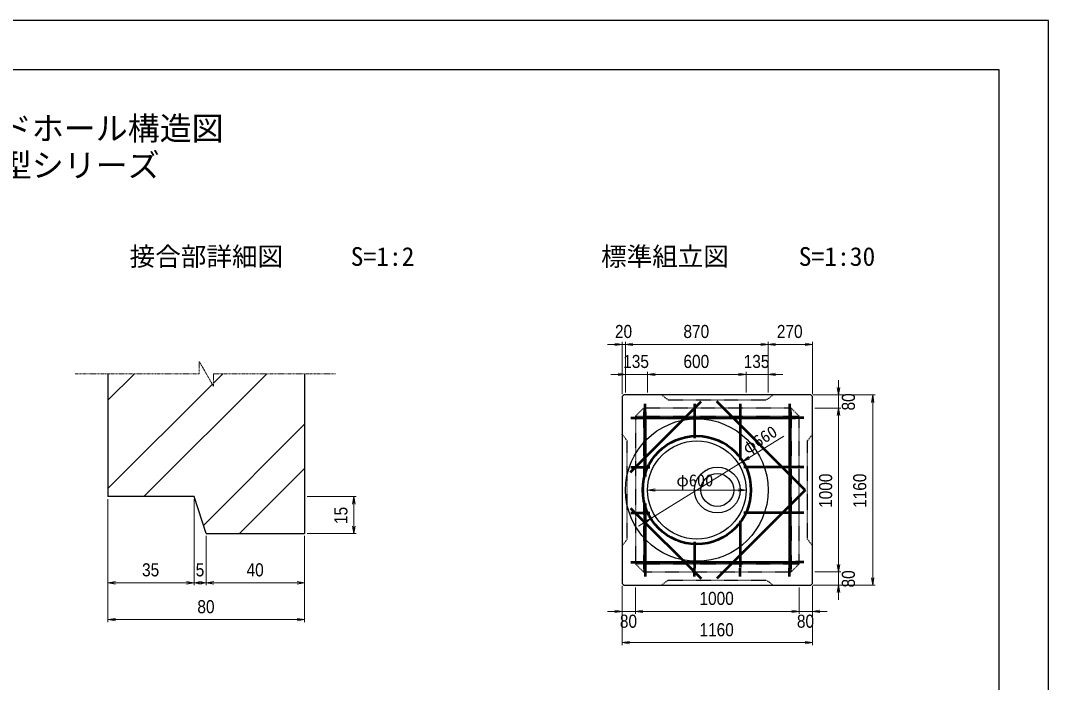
# Model space of a CAD drawing. Units: millimetres, scale not verified. Extents: x -210 to 210, y -148 to 148.
# Drawn here: x 1 to 210, y 13.9 to 148.5 of the extents above; entities that cross this region are included whole.
import ezdxf
from ezdxf.enums import TextEntityAlignment as Align

# ---------------------------------------------------------------- set-up
doc = ezdxf.new("R2010")
doc.units = ezdxf.units.MM
doc.linetypes.add('USER1', pattern=[12.95, 6.35, -3.175, 0.25, -3.175])
doc.linetypes.add('USER2', pattern=[4.7625, 3.175, -1.5875])
doc.layers.add('0-0', color=7, linetype='Continuous')
for name, color, linetype, lineweight in [('0-1_0', 9, 'Continuous', 25), ('0-2_dims', 2, 'Continuous', 13), ('0-3_pen1実線', 4, 'Continuous', 13), ('0-5_pen3実線', 7, 'Continuous', 25), ('0-6_pen4実線', 6, 'Continuous', 25), ('0-7_pen1一点', 4, 'USER1', 13), ('0-8_pen2破線', 3, 'USER2', 25), ('0-9_鉄筋１', 7, 'Continuous', 50), ('0-A_鉄筋２', 7, 'Continuous', 50)]:
    doc.layers.add(name, color=color, linetype=linetype, lineweight=lineweight)
doc.styles.add('ＭＳ ゴシック', font='')
doc.styles.add('ＭＳ Ｐゴシック', font='')
doc.styles.get('ＭＳ ゴシック').set_extended_font_data('MS Gothic')
doc.styles.get('ＭＳ Ｐゴシック').set_extended_font_data('MS PGothic')

# ---------------------------------------------------------------- blocks, each defined once
blk = doc.blocks.new('部分図 1')
at = {"layer": '0-1_0'}
blk.add_lwpolyline([(0, 0), (12600, 0), (12600, 8910), (0, 8910)], close=True, dxfattribs=at)
at = {"layer": '0-2_dims'}
for p, q in [((10000, 6933.65), (9910, 6933.65)), ((10000, 6630), (10000, 6948.65)), ((10020, 6933.65), (10000, 6933.65)), ((10020, 6640), (10020, 6948.65)), ((10020, 6640), (10020, 6948.65)), ((10890, 6933.65), (10020, 6933.65)), ((10020, 6933.65), (10110, 6933.65)), ((10890, 6640), (10890, 6948.65)), ((10890, 6640), (10890, 6948.65)), ((10890, 6933.65), (11160, 6933.65)), ((11160, 6630), (11160, 6948.65)), ((10020, 6750.65), (9930, 6750.65)), ((10020, 6640), (10020, 6765.65)), ((10155, 6750.65), (10020, 6750.65)), ((10155, 6640), (10155, 6765.65)), ((10155, 6640), (10155, 6765.65)), ((10155, 6750.65), (10755, 6750.65)), ((10155, 6750.65), (10245, 6750.65)), ((10755, 6750.65), (10665, 6750.65)), ((10755, 6640), (10755, 6765.65)), ((10755, 6640), (10755, 6765.65)), ((10755, 6750.65), (10890, 6750.65)), ((10890, 6640), (10890, 6765.65)), ((10890, 6750.65), (10980, 6750.65)), ((11319.37, 6625), (11319.37, 6715)), ((11165, 6625), (11334.37, 6625)), ((11165, 6625), (11542.77, 6625)), ((11319.37, 6545), (11319.37, 6625)), ((11527.77, 5465), (11527.77, 6625)), ((11175, 6545), (11334.37, 6545)), ((11175, 6545), (11334.37, 6545)), ((11319.37, 6545), (11319.37, 6455)), ((11319.37, 6545), (11319.37, 5545)), ((6862.5, 5989.69), (6862.5, 5464.03)), ((6862.5, 5989.69), (6862.5, 5239.03)), ((7387.5, 5989.69), (7387.5, 5464.03)), ((7387.5, 5989.69), (7387.5, 5464.03)), ((8077.5, 6004.69), (8377.59, 6004.69)), ((8362.59, 6004.69), (8362.59, 5779.69)), ((8077.5, 5779.69), (8377.59, 5779.69)), ((7462.5, 5764.69), (7462.5, 5464.03)), ((7462.5, 5764.69), (7462.5, 5464.03)), ((8062.5, 5764.69), (8062.5, 5464.03)), ((8062.5, 5764.69), (8062.5, 5239.03)), ((11319.37, 5545), (11319.37, 5635)), ((11175, 5545), (11334.37, 5545)), ((11175, 5545), (11334.37, 5545)), ((11319.37, 5545), (11319.37, 5465)), ((7387.5, 5479.03), (6862.5, 5479.03)), ((7462.5, 5479.03), (7387.5, 5479.03)), ((7462.5, 5479.03), (8062.5, 5479.03)), ((10000, 5460), (10000, 5289.67)), ((10000, 5460), (10000, 5098.65)), ((11160, 5460), (11160, 5289.67)), ((11160, 5460), (11160, 5098.65)), ((11165, 5465), (11334.37, 5465)), ((11165, 5465), (11542.77, 5465)), ((11319.37, 5465), (11319.37, 5375)), ((10080, 5450), (10080, 5289.67)), ((10080, 5450), (10080, 5289.67)), ((11080, 5450), (11080, 5289.67)), ((11080, 5450), (11080, 5289.67)), ((10000, 5304.67), (9910, 5304.67)), ((10080, 5304.67), (10000, 5304.67)), ((10080, 5304.67), (10170, 5304.67)), ((10080, 5304.67), (11080, 5304.67)), ((11080, 5304.67), (10990, 5304.67)), ((11080, 5304.67), (11160, 5304.67)), ((11160, 5304.67), (11250, 5304.67)), ((8062.5, 5254.03), (6862.5, 5254.03)), ((10000, 5113.65), (11160, 5113.65))]:
    blk.add_line(p, q, dxfattribs=at)
at = {"layer": '0-2_dims', "lineweight": 18}
for p, q in [((10735.43, 6218.95), (10986.12, 6374.46)), ((10735.43, 6218.95), (10174.57, 5871.05)), ((10155, 6045), (10755, 6045)), ((10174.57, 5871.05), (10098.09, 5823.61))]:
    blk.add_line(p, q, dxfattribs=at)
at = {"layer": '0-2_dims'}
for points in [[(9955, 6926.15), (10000, 6933.65), (9955, 6941.15)], [(10065, 6941.15), (10020, 6933.65), (10065, 6926.15)], [(10065, 6941.15), (10020, 6933.65), (10065, 6926.15)], [(10845, 6926.15), (10890, 6933.65), (10845, 6941.15)], [(10935, 6941.15), (10890, 6933.65), (10935, 6926.15)], [(11115, 6926.15), (11160, 6933.65), (11115, 6941.15)], [(9975, 6743.15), (10020, 6750.65), (9975, 6758.15)], [(10200, 6758.15), (10155, 6750.65), (10200, 6743.15)], [(10200, 6758.15), (10155, 6750.65), (10200, 6743.15)], [(10710, 6743.15), (10755, 6750.65), (10710, 6758.15)], [(10710, 6743.15), (10755, 6750.65), (10710, 6758.15)], [(10935, 6758.15), (10890, 6750.65), (10935, 6743.15)], [(11311.87, 6670), (11319.37, 6625), (11326.87, 6670)], [(11535.27, 6580), (11527.77, 6625), (11520.27, 6580)], [(11326.87, 6500), (11319.37, 6545), (11311.87, 6500)], [(11326.87, 6500), (11319.37, 6545), (11311.87, 6500)], [(8370.09, 5959.69), (8362.59, 6004.69), (8355.09, 5959.69)], [(8355.09, 5824.69), (8362.59, 5779.69), (8370.09, 5824.69)], [(11311.87, 5590), (11319.37, 5545), (11326.87, 5590)], [(11311.87, 5590), (11319.37, 5545), (11326.87, 5590)], [(6907.5, 5486.53), (6862.5, 5479.03), (6907.5, 5471.53)], [(7342.5, 5471.53), (7387.5, 5479.03), (7342.5, 5486.53)], [(7432.5, 5486.53), (7387.5, 5479.03), (7432.5, 5471.53)], [(7417.5, 5471.53), (7462.5, 5479.03), (7417.5, 5486.53)], [(7507.5, 5486.53), (7462.5, 5479.03), (7507.5, 5471.53)], [(8017.5, 5471.53), (8062.5, 5479.03), (8017.5, 5486.53)], [(11326.87, 5420), (11319.37, 5465), (11311.87, 5420)], [(11520.27, 5510), (11527.77, 5465), (11535.27, 5510)], [(9955, 5297.17), (10000, 5304.67), (9955, 5312.17)], [(10125, 5312.17), (10080, 5304.67), (10125, 5297.17)], [(10125, 5312.17), (10080, 5304.67), (10125, 5297.17)], [(11035, 5297.17), (11080, 5304.67), (11035, 5312.17)], [(11035, 5297.17), (11080, 5304.67), (11035, 5312.17)], [(11205, 5312.17), (11160, 5304.67), (11205, 5297.17)], [(6907.5, 5261.53), (6862.5, 5254.03), (6907.5, 5246.53)], [(8017.5, 5246.53), (8062.5, 5254.03), (8017.5, 5261.53)], [(10045, 5121.15), (10000, 5113.65), (10045, 5106.15)], [(11115, 5106.15), (11160, 5113.65), (11115, 5121.15)]]:
    blk.add_lwpolyline(points, dxfattribs=at)
at = {"layer": '0-2_dims', "lineweight": 18}
for points in [[(10769.72, 6249.05), (10735.43, 6218.95), (10777.62, 6236.3)], [(10200, 6052.5), (10155, 6045), (10200, 6037.5)], [(10710, 6037.5), (10755, 6045), (10710, 6052.5)], [(10140.28, 5840.95), (10174.57, 5871.05), (10132.38, 5853.7)]]:
    blk.add_lwpolyline(points, dxfattribs=at)
at = {"layer": '0-3_pen1実線'}
for p, q in [((6862.5, 6593.09), (7024.1, 6754.69)), ((7082.33, 6004.69), (7832.33, 6754.69)), ((7505.8, 6697.58), (7562.92, 6754.69)), ((6862.5, 6054.28), (7499.26, 6691.03)), ((7445.91, 5829.46), (8062.5, 6446.05)), ((7665.55, 5779.69), (8062.5, 6176.65))]:
    blk.add_line(p, q, dxfattribs=at)
at = {"layer": '0-5_pen3実線'}
for p, q in [((6862.5, 6754.69), (6862.5, 6004.69)), ((8062.5, 6754.69), (8062.5, 5779.69)), ((10010, 6625), (10000, 6615)), ((10000, 6615), (10000, 5475)), ((11150, 6625), (10010, 6625)), ((11150, 6625), (11160, 6615)), ((11160, 5475), (11160, 6615)), ((7387.5, 6004.69), (6862.5, 6004.69)), ((7462.5, 5779.69), (7387.5, 6004.69)), ((7462.5, 5779.69), (8062.5, 5779.69)), ((10000, 5475), (10010, 5465)), ((10010, 5465), (11150, 5465)), ((11160, 5475), (11150, 5465))]:
    blk.add_line(p, q, dxfattribs=at)
for centre, radius in [((10455, 6045), 435), ((10455, 6045), 300), ((10580, 6045), 140), ((10580, 6045), 100)]:
    blk.add_circle(centre, radius, dxfattribs=at)
at = {"layer": '0-6_pen4実線'}
blk.add_lwpolyline([(300, 300), (12300, 300), (12300, 8610), (300, 8610)], close=True, dxfattribs=at)
at = {"layer": '0-7_pen1一点'}
for p, q in [((7419.2, 6754.69), (7419.2, 6829.69)), ((7505.8, 6679.69), (7419.2, 6829.69)), ((7419.2, 6754.69), (6662.79, 6754.69)), ((8250, 6754.69), (7505.8, 6754.69)), ((7505.8, 6754.69), (7505.8, 6679.69))]:
    blk.add_line(p, q, dxfattribs=at)
at = {"layer": '0-8_pen2破線'}
for p, q in [((10280, 6595), (10240, 6625)), ((10080, 6495), (10130, 6545)), ((11030, 6545), (10130, 6545)), ((10130, 6545), (10130, 5545)), ((11030, 6545), (11080, 6495)), ((11030, 6545), (11030, 5545)), ((10080, 6495), (10080, 5595)), ((10080, 6495), (11080, 6495)), ((11080, 5595), (11080, 6495)), ((10030, 6345), (10000, 6385)), ((10030, 5745), (10030, 6345)), ((11130, 6345), (11160, 6385)), ((11130, 5745), (11130, 6345)), ((10030, 5745), (10000, 5705)), ((11130, 5745), (11160, 5705)), ((10130, 5545), (10080, 5595)), ((10080, 5595), (11080, 5595)), ((11080, 5595), (11030, 5545)), ((10130, 5545), (11030, 5545)), ((10280, 5495), (10240, 5465)), ((10280, 5495), (10880, 5495)), ((10880, 5495), (10920, 5465))]:
    blk.add_line(p, q, dxfattribs=at)
blk.add_lwpolyline([(10280, 6595), (10880, 6595), (10920, 6625)], dxfattribs=at)
at = {"layer": '0-9_鉄筋１'}
for p, q in [((10050.31, 6154.69), (10480.76, 6585.14)), ((11116.28, 6045), (10576.14, 6585.14)), ((10140, 6522), (10140, 6127)), ((10440, 6522), (10440, 6362)), ((10720, 6522), (10720, 6227)), ((11020, 6522), (11020, 5568)), ((10103, 6485), (11057, 6485)), ((10103, 6185), (10168, 6185)), ((11057, 6185), (10742, 6185)), ((11116.28, 6045), (10576.14, 5504.86)), ((10140, 5963), (10140, 5568)), ((10050.31, 5935.31), (10480.76, 5504.86)), ((10103, 5905), (10168, 5905)), ((11057, 5905), (10742, 5905)), ((10720, 5858), (10720, 5573)), ((10440, 5728), (10440, 5568)), ((10103, 5605), (11057, 5605))]:
    blk.add_line(p, q, dxfattribs=at)
blk.add_circle((10455, 6045), 330, dxfattribs=at)
at = {"layer": '0-A_鉄筋２'}
for p, q in [((10140, 6522), (10140, 6572)), ((10440, 6572), (10440, 6522)), ((10720, 6572), (10720, 6522)), ((11020, 6572), (11020, 6522)), ((10053, 6485), (10103, 6485)), ((11107, 6485), (11057, 6485)), ((10053, 6185), (10103, 6185)), ((11107, 6185), (11057, 6185)), ((10053, 5905), (10103, 5905)), ((11107, 5905), (11057, 5905)), ((10053, 5605), (10103, 5605)), ((11107, 5605), (11057, 5605)), ((10140, 5568), (10140, 5518)), ((10440, 5518), (10440, 5568)), ((10720, 5518), (10720, 5568)), ((11020, 5518), (11020, 5568))]:
    blk.add_line(p, q, dxfattribs=at)
at = {"layer": '0-2_dims', "color": 7, "style": 'ＭＳ Ｐゴシック', "width": 0.9}
for s, p in [('20', (9955.45, 6948.65)), ('870', (10373.18, 6948.65)), ('270', (10943.18, 6948.65)), ('135', (10005.68, 6765.65)), ('600', (10373.18, 6765.65)), ('135', (10740.68, 6765.65)), ('35', (7070.45, 5494.03)), ('5', (7397.73, 5494.03)), ('40', (7707.95, 5494.03)), ('1000', (10470.91, 5319.67)), ('80', (7407.95, 5269.03)), ('80', (9985.45, 5180.58)), ('80', (11065.45, 5180.58)), ('1160', (10470.91, 5128.65))]:
    blk.add_text(s, height=79.98, dxfattribs=at).set_placement(p, align=Align.BOTTOM_LEFT)
for s, p in [('80', (11443.46, 6530.45)), ('1000', (11304.37, 5935.91)), ('1160', (11512.77, 5935.91)), ('15', (8347.59, 5837.65)), ('80', (11443.46, 5450.45))]:
    blk.add_text(s, height=79.98, rotation=90, dxfattribs=at).set_placement(p, align=Align.BOTTOM_LEFT)
at = {"layer": '0-2_dims', "color": 7, "style": 'ＭＳ ゴシック'}
blk.add_text('φ660', height=73.31, rotation=31.812, dxfattribs=at).set_placement((10773.41, 6243.1), align=Align.BOTTOM_LEFT)
blk.add_text('φ600', height=73.31, dxfattribs=at).set_placement((10330, 6045.5), align=Align.BOTTOM_LEFT)
at = {"layer": '0-5_pen3実線', "style": 'ＭＳ ゴシック'}
for s, height, p in [('\u3000接合部詳細図\u3000', 114.4, (6838.57, 7378.74)), ('S=1:2', 114.3, (8343.31, 7378.76)), ('\u3000標準組立図\u3000', 114.3, (9715, 7378.73)), ('S=1:30', 114.4, (11076.65, 7378.73))]:
    blk.add_text(s, height=height, dxfattribs=at).set_placement(p, align=Align.BOTTOM_LEFT)
at = {"layer": '0-6_pen4実線', "style": 'ＭＳ ゴシック'}
for s, p in [('\u3000ＫＯＥＩハンドホール構造図\u3000', (4837.55, 8137.5)), ('１０００型シリーズ', (5422.51, 7912.5))]:
    blk.add_text(s, height=143, dxfattribs=at).set_placement(p, align=Align.BOTTOM_LEFT)

msp = doc.modelspace()

# ---------------------------------------------------------------- block references
at = {"layer": '0-0', "xscale": 0.0333333, "yscale": 0.0333333}
msp.add_blockref('部分図 1', (-210, -148.5), dxfattribs=at)

doc.saveas('drawing.dxf')
